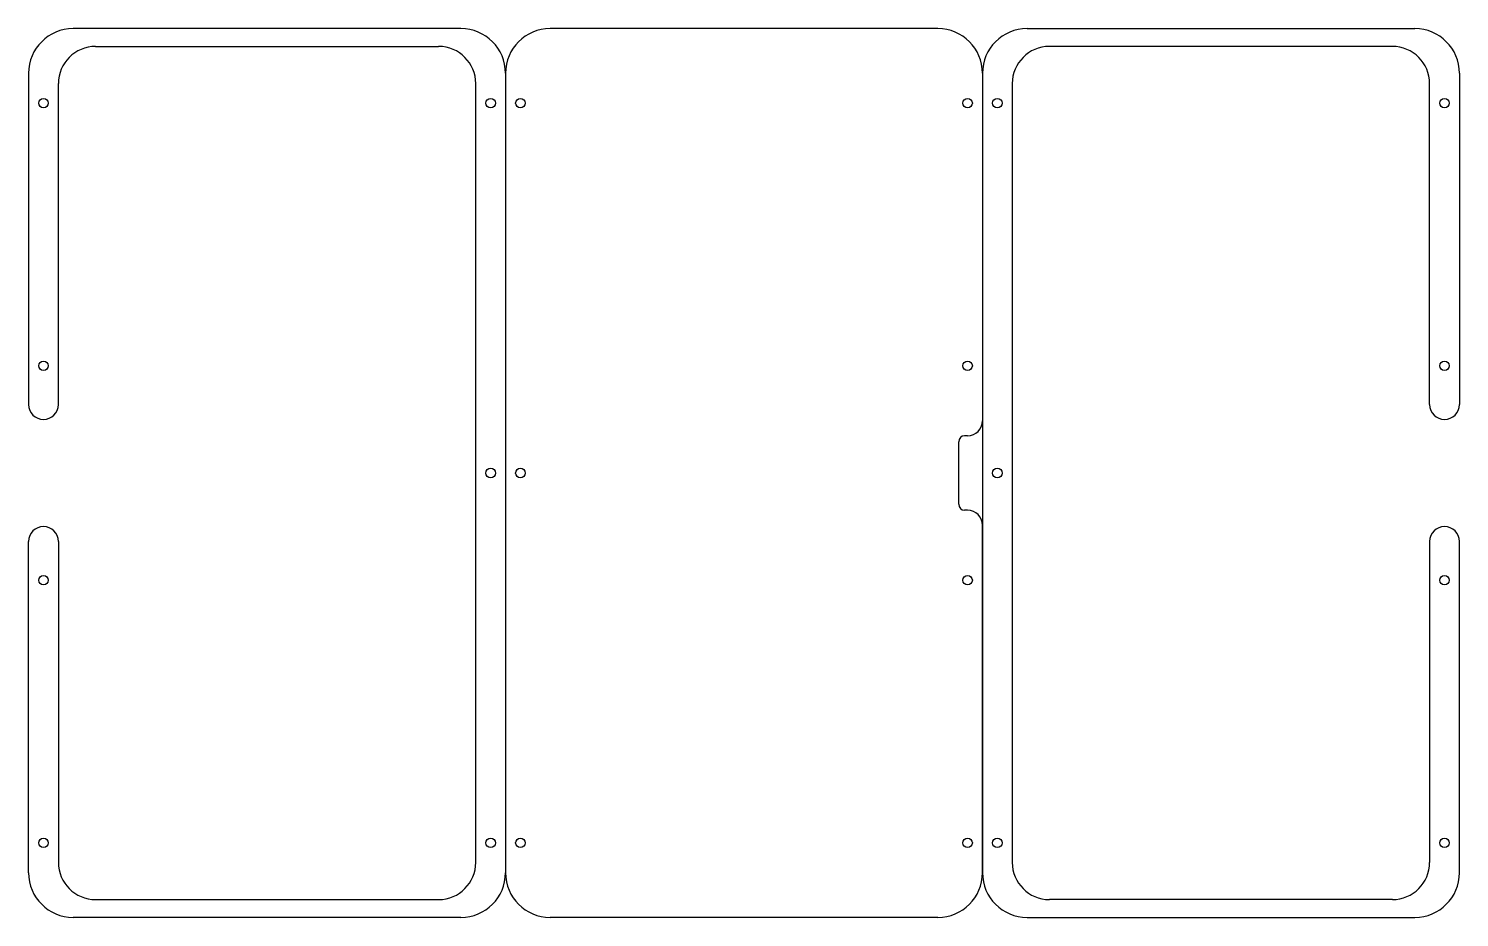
# Model space of a CAD drawing. Header units: inches. Extents: x 0 to 481, y 0 to 299.
import ezdxf

# ---------------------------------------------------------------- set-up
doc = ezdxf.new("R2010")
doc.units = ezdxf.units.IN
doc.header["$MEASUREMENT"] = 0

msp = doc.modelspace()

# ---------------------------------------------------------------- linework, layer by layer
for p, q in [((145.4, 298.8), (15, 298.8)), ((305.8, 298.8), (175.4, 298.8)), ((335.8, 298.8), (466.2, 298.8)), ((22.5, 292.8), (137.9, 292.8)), ((458.7, 292.8), (343.3, 292.8)), ((0, 283.8), (0, 172.4)), ((10, 172.4), (10, 280.3)), ((150.4, 18.5), (150.4, 280.3)), ((160.4, 283.8), (160.4, 15)), ((320.8, 283.8), (320.8, 15)), ((320.8, 283.8), (320.8, 166.9)), ((330.8, 280.3), (330.8, 18.5)), ((471.2, 172.4), (471.2, 280.3)), ((481.2, 283.8), (481.2, 172.4)), ((5, 167.4), (5, 167.4)), ((476.2, 167.4), (476.2, 167.4)), ((312.8, 138.9), (312.8, 159.9)), ((315.8, 161.9), (314.8, 161.9)), ((315.8, 136.9), (314.8, 136.9)), ((5, 131.4), (5, 131.4)), ((320.8, 15), (320.8, 131.9)), ((476.2, 131.4), (476.2, 131.4)), ((0, 15), (0, 126.4)), ((10, 126.4), (10, 18.5)), ((471.2, 126.4), (471.2, 18.5)), ((481.2, 15), (481.2, 126.4)), ((22.5, 6), (137.9, 6)), ((458.7, 6), (343.3, 6)), ((145.4, 0), (15, 0)), ((305.8, 0), (175.4, 0)), ((335.8, 0), (466.2, 0))]:
    msp.add_line(p, q)
for centre in [(5, 273.75), (155.4, 273.75), (165.4, 273.75), (315.8, 273.75), (325.8, 273.75), (476.2, 273.75), (5, 185.45), (315.8, 185.45), (476.2, 185.45), (155.4, 149.4), (165.4, 149.4), (325.8, 149.4), (5, 113.35), (315.8, 113.35), (476.2, 113.35), (5, 25.05), (155.4, 25.05), (165.4, 25.05), (315.8, 25.05), (325.8, 25.05), (476.2, 25.05)]:
    msp.add_circle(centre, 1.6)
for centre, radius, start, end in [((15, 283.8), 15, 90, 180), ((145.4, 283.8), 15, 0, 90), ((175.4, 283.8), 15, 90, 180), ((305.8, 283.8), 15, 0, 90), ((335.8, 283.8), 15, 90, 180), ((466.2, 283.8), 15, 0, 90), ((22.5, 280.3), 12.5, 90, 180), ((137.9, 280.3), 12.5, 0, 90), ((343.3, 280.3), 12.5, 90, 180), ((458.7, 280.3), 12.5, 0, 90), ((5, 172.4), 5, 180, 270), ((5, 172.4), 5, 270, 0), ((476.2, 172.4), 5, 180, 270), ((476.2, 172.4), 5, 270, 0), ((315.8, 166.9), 5, 270, 0), ((314.8, 159.9), 2, 90, 180), ((314.8, 138.9), 2, 180, 270), ((315.8, 131.9), 5, 0, 90), ((5, 126.4), 5, 90, 180), ((5, 126.4), 5, 0, 90), ((476.2, 126.4), 5, 90, 180), ((476.2, 126.4), 5, 0, 90), ((15, 15), 15, 180, 270), ((22.5, 18.5), 12.5, 180, 270), ((137.9, 18.5), 12.5, 270, 0), ((145.4, 15), 15, 270, 0), ((175.4, 15), 15, 180, 270), ((305.8, 15), 15, 270, 0), ((335.8, 15), 15, 180, 270), ((343.3, 18.5), 12.5, 180, 270), ((458.7, 18.5), 12.5, 270, 0), ((466.2, 15), 15, 270, 0)]:
    msp.add_arc(centre, radius, start, end)

doc.saveas('drawing.dxf')
